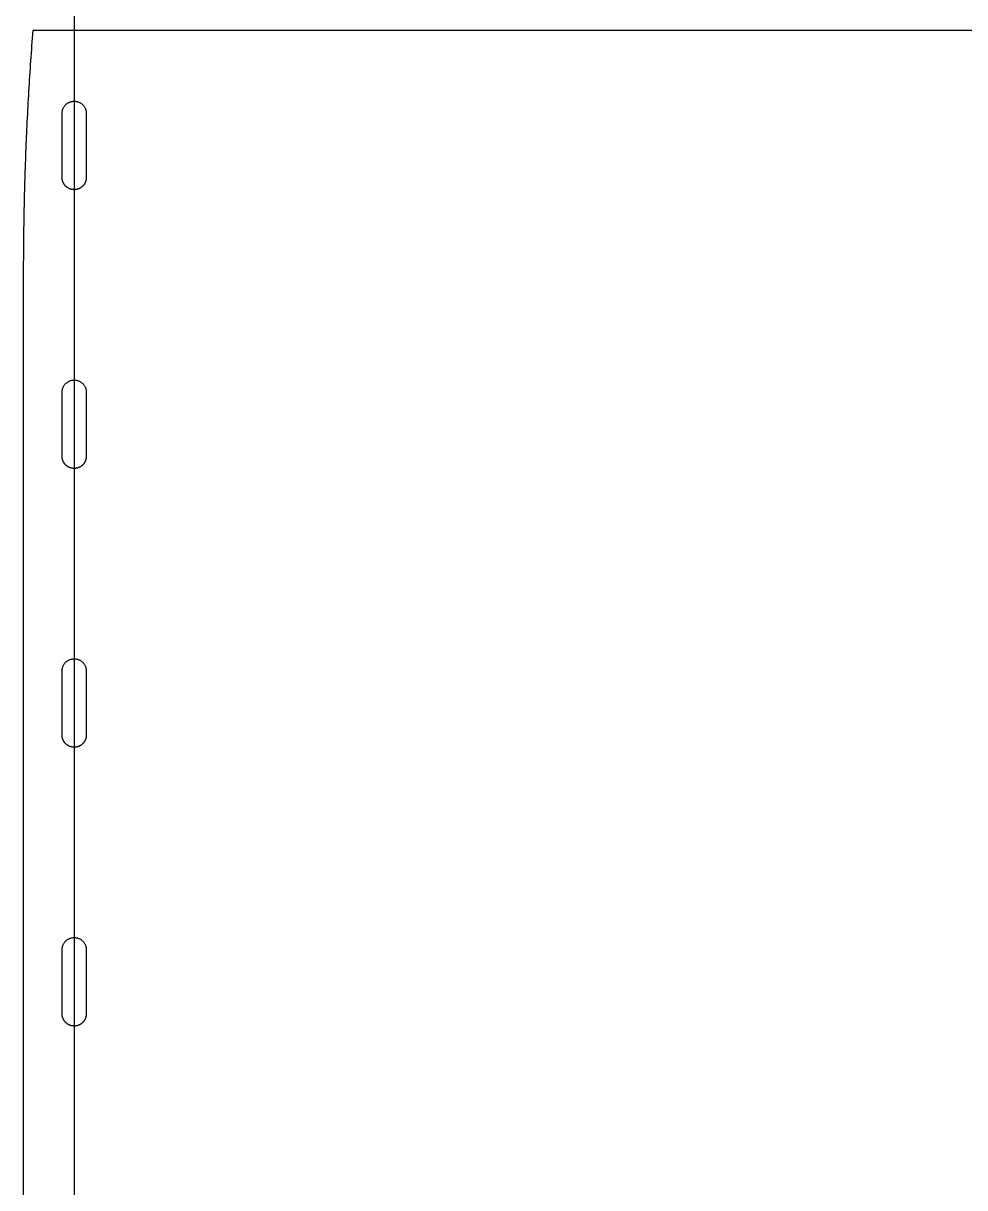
# Model space of a CAD drawing. Header units: inches. Extents: x 4 to 268, y 4 to 172.
# Drawn here: x 31.6 to 53.56, y 108.81 to 135.96 of the extents above; entities that cross this region are included whole.
import ezdxf

# ---------------------------------------------------------------- set-up
doc = ezdxf.new("R2010")
doc.units = ezdxf.units.IN
doc.header["$MEASUREMENT"] = 0

msp = doc.modelspace()

# ---------------------------------------------------------------- linework, layer by layer
at = {"layer": 'ANNOTATION'}
msp.add_line((32.788, 137.459), (32.788, 76.763), dxfattribs=at)
at = {"layer": 'OUTLINE'}
for p, q in [((31.822, 135.793), (31.815, 135.704)), ((97.288, 135.793), (31.822, 135.793)), ((31.802, 135.527), (31.795, 135.438)), ((31.809, 135.615), (31.802, 135.527)), ((31.815, 135.704), (31.809, 135.615)), ((31.783, 135.261), (31.776, 135.172)), ((31.789, 135.35), (31.783, 135.261)), ((31.795, 135.438), (31.789, 135.35)), ((31.764, 134.995), (31.758, 134.906)), ((31.77, 135.084), (31.764, 134.995)), ((31.776, 135.172), (31.77, 135.084)), ((31.747, 134.729), (31.741, 134.64)), ((31.753, 134.818), (31.747, 134.729)), ((31.758, 134.906), (31.753, 134.818)), ((31.731, 134.463), (31.725, 134.374)), ((31.736, 134.552), (31.731, 134.463)), ((31.741, 134.64), (31.736, 134.552)), ((31.715, 134.197), (31.71, 134.108)), ((31.72, 134.285), (31.715, 134.197)), ((31.725, 134.374), (31.72, 134.285)), ((32.668, 134.115), (32.681, 134.121)), ((32.681, 134.121), (32.693, 134.126)), ((32.693, 134.126), (32.707, 134.13)), ((32.707, 134.13), (32.72, 134.134)), ((32.72, 134.134), (32.733, 134.137)), ((32.733, 134.137), (32.747, 134.139)), ((32.747, 134.139), (32.761, 134.141)), ((32.761, 134.141), (32.774, 134.142)), ((32.774, 134.142), (32.788, 134.142)), ((32.788, 134.142), (32.802, 134.142)), ((32.802, 134.142), (32.816, 134.141)), ((32.816, 134.141), (32.829, 134.139)), ((32.829, 134.139), (32.843, 134.137)), ((32.843, 134.137), (32.857, 134.134)), ((32.857, 134.134), (32.87, 134.13)), ((32.87, 134.13), (32.883, 134.126)), ((32.883, 134.126), (32.896, 134.121)), ((32.896, 134.121), (32.908, 134.115)), ((31.701, 133.93), (31.696, 133.842)), ((31.705, 134.019), (31.701, 133.93)), ((31.71, 134.108), (31.705, 134.019)), ((32.507, 133.875), (32.508, 133.889)), ((32.507, 133.861), (32.507, 133.875)), ((32.507, 132.361), (32.507, 133.861)), ((32.508, 133.889), (32.51, 133.902)), ((32.51, 133.902), (32.512, 133.916)), ((32.512, 133.916), (32.515, 133.929)), ((32.515, 133.929), (32.519, 133.943)), ((32.519, 133.943), (32.523, 133.956)), ((32.523, 133.956), (32.528, 133.969)), ((32.528, 133.969), (32.534, 133.981)), ((32.534, 133.981), (32.54, 133.994)), ((32.54, 133.994), (32.547, 134.006)), ((32.547, 134.006), (32.554, 134.017)), ((32.554, 134.017), (32.562, 134.029)), ((32.562, 134.029), (32.571, 134.04)), ((32.571, 134.04), (32.58, 134.05)), ((32.58, 134.05), (32.589, 134.06)), ((32.589, 134.06), (32.599, 134.07)), ((32.599, 134.07), (32.61, 134.079)), ((32.61, 134.079), (32.621, 134.087)), ((32.621, 134.087), (32.632, 134.095)), ((32.632, 134.095), (32.644, 134.102)), ((32.644, 134.102), (32.656, 134.109)), ((32.656, 134.109), (32.668, 134.115)), ((32.908, 134.115), (32.921, 134.109)), ((32.921, 134.109), (32.933, 134.102)), ((32.933, 134.102), (32.944, 134.095)), ((32.944, 134.095), (32.956, 134.087)), ((32.956, 134.087), (32.967, 134.079)), ((32.967, 134.079), (32.977, 134.07)), ((32.977, 134.07), (32.987, 134.06)), ((32.987, 134.06), (32.997, 134.05)), ((32.997, 134.05), (33.006, 134.04)), ((33.006, 134.04), (33.014, 134.029)), ((33.014, 134.029), (33.022, 134.017)), ((33.022, 134.017), (33.029, 134.006)), ((33.029, 134.006), (33.036, 133.994)), ((33.036, 133.994), (33.042, 133.981)), ((33.042, 133.981), (33.048, 133.969)), ((33.048, 133.969), (33.053, 133.956)), ((33.053, 133.956), (33.057, 133.943)), ((33.057, 133.943), (33.061, 133.929)), ((33.061, 133.929), (33.064, 133.916)), ((33.064, 133.916), (33.066, 133.902)), ((33.066, 133.902), (33.068, 133.889)), ((33.068, 133.889), (33.069, 133.875)), ((33.069, 133.875), (33.069, 133.861)), ((33.069, 133.861), (33.069, 132.361)), ((31.683, 133.575), (31.679, 133.487)), ((31.687, 133.664), (31.683, 133.575)), ((31.692, 133.753), (31.687, 133.664)), ((31.696, 133.842), (31.692, 133.753)), ((31.671, 133.309), (31.667, 133.22)), ((31.675, 133.398), (31.671, 133.309)), ((31.679, 133.487), (31.675, 133.398)), ((31.66, 133.043), (31.656, 132.954)), ((31.663, 133.132), (31.66, 133.043)), ((31.667, 133.22), (31.663, 133.132)), ((31.649, 132.776), (31.646, 132.688)), ((31.653, 132.865), (31.649, 132.776)), ((31.656, 132.954), (31.653, 132.865)), ((31.64, 132.51), (31.637, 132.421)), ((31.643, 132.599), (31.64, 132.51)), ((31.646, 132.688), (31.643, 132.599)), ((31.632, 132.244), (31.629, 132.155)), ((31.634, 132.332), (31.632, 132.244)), ((31.637, 132.421), (31.634, 132.332)), ((32.507, 132.354), (32.507, 132.361)), ((32.507, 132.347), (32.507, 132.354)), ((32.508, 132.34), (32.507, 132.347)), ((32.508, 132.334), (32.508, 132.34)), ((32.509, 132.327), (32.508, 132.334)), ((32.51, 132.32), (32.509, 132.327)), ((32.511, 132.313), (32.51, 132.32)), ((32.512, 132.306), (32.511, 132.313)), ((32.514, 132.299), (32.512, 132.306)), ((32.515, 132.293), (32.514, 132.299)), ((32.517, 132.286), (32.515, 132.293)), ((32.519, 132.279), (32.517, 132.286)), ((32.521, 132.273), (32.519, 132.279)), ((32.523, 132.266), (32.521, 132.273)), ((32.526, 132.26), (32.523, 132.266)), ((32.528, 132.253), (32.526, 132.26)), ((32.531, 132.247), (32.528, 132.253)), ((32.534, 132.241), (32.531, 132.247)), ((32.537, 132.235), (32.534, 132.241)), ((32.54, 132.229), (32.537, 132.235)), ((32.543, 132.222), (32.54, 132.229)), ((32.547, 132.217), (32.543, 132.222)), ((32.551, 132.211), (32.547, 132.217)), ((33.029, 132.217), (33.026, 132.211)), ((33.033, 132.222), (33.029, 132.217)), ((33.036, 132.229), (33.033, 132.222)), ((33.039, 132.235), (33.036, 132.229)), ((33.042, 132.241), (33.039, 132.235)), ((33.045, 132.247), (33.042, 132.241)), ((33.048, 132.253), (33.045, 132.247)), ((33.051, 132.26), (33.048, 132.253)), ((33.053, 132.266), (33.051, 132.26)), ((33.055, 132.273), (33.053, 132.266)), ((33.057, 132.279), (33.055, 132.273)), ((33.059, 132.286), (33.057, 132.279)), ((33.061, 132.293), (33.059, 132.286)), ((33.063, 132.299), (33.061, 132.293)), ((33.064, 132.306), (33.063, 132.299)), ((33.065, 132.313), (33.064, 132.306)), ((33.066, 132.32), (33.065, 132.313)), ((33.067, 132.327), (33.066, 132.32)), ((33.068, 132.334), (33.067, 132.327)), ((33.069, 132.34), (33.068, 132.334)), ((33.069, 132.361), (33.069, 132.354)), ((33.069, 132.354), (33.069, 132.347)), ((33.069, 132.347), (33.069, 132.34)), ((31.625, 131.977), (31.622, 131.888)), ((31.627, 132.066), (31.625, 131.977)), ((31.629, 132.155), (31.627, 132.066)), ((32.554, 132.205), (32.551, 132.211)), ((32.558, 132.199), (32.554, 132.205)), ((32.562, 132.194), (32.558, 132.199)), ((32.566, 132.188), (32.562, 132.194)), ((32.571, 132.183), (32.566, 132.188)), ((32.575, 132.177), (32.571, 132.183)), ((32.58, 132.172), (32.575, 132.177)), ((32.584, 132.167), (32.58, 132.172)), ((32.589, 132.162), (32.584, 132.167)), ((32.594, 132.157), (32.589, 132.162)), ((32.599, 132.153), (32.594, 132.157)), ((32.604, 132.148), (32.599, 132.153)), ((32.61, 132.144), (32.604, 132.148)), ((32.615, 132.139), (32.61, 132.144)), ((32.621, 132.135), (32.615, 132.139)), ((32.626, 132.131), (32.621, 132.135)), ((32.632, 132.127), (32.626, 132.131)), ((32.638, 132.123), (32.632, 132.127)), ((32.644, 132.12), (32.638, 132.123)), ((32.65, 132.116), (32.644, 132.12)), ((32.656, 132.113), (32.65, 132.116)), ((32.662, 132.11), (32.656, 132.113)), ((32.668, 132.107), (32.662, 132.11)), ((32.674, 132.104), (32.668, 132.107)), ((32.681, 132.101), (32.674, 132.104)), ((32.687, 132.099), (32.681, 132.101)), ((32.693, 132.096), (32.687, 132.099)), ((32.7, 132.094), (32.693, 132.096)), ((32.707, 132.092), (32.7, 132.094)), ((32.713, 132.09), (32.707, 132.092)), ((32.72, 132.088), (32.713, 132.09)), ((32.727, 132.087), (32.72, 132.088)), ((32.733, 132.085), (32.727, 132.087)), ((32.74, 132.084), (32.733, 132.085)), ((32.747, 132.083), (32.74, 132.084)), ((32.754, 132.082), (32.747, 132.083)), ((32.761, 132.081), (32.754, 132.082)), ((32.768, 132.081), (32.761, 132.081)), ((32.774, 132.08), (32.768, 132.081)), ((32.781, 132.08), (32.774, 132.08)), ((32.788, 132.08), (32.781, 132.08)), ((32.795, 132.08), (32.788, 132.08)), ((32.802, 132.08), (32.795, 132.08)), ((32.809, 132.081), (32.802, 132.08)), ((32.816, 132.081), (32.809, 132.081)), ((32.823, 132.082), (32.816, 132.081)), ((32.829, 132.083), (32.823, 132.082)), ((32.836, 132.084), (32.829, 132.083)), ((32.843, 132.085), (32.836, 132.084)), ((32.85, 132.087), (32.843, 132.085)), ((32.857, 132.088), (32.85, 132.087)), ((32.863, 132.09), (32.857, 132.088)), ((32.87, 132.092), (32.863, 132.09)), ((32.876, 132.094), (32.87, 132.092)), ((32.883, 132.096), (32.876, 132.094)), ((32.889, 132.099), (32.883, 132.096)), ((32.896, 132.101), (32.889, 132.099)), ((32.902, 132.104), (32.896, 132.101)), ((32.908, 132.107), (32.902, 132.104)), ((32.915, 132.11), (32.908, 132.107)), ((32.921, 132.113), (32.915, 132.11)), ((32.927, 132.116), (32.921, 132.113)), ((32.933, 132.12), (32.927, 132.116)), ((32.939, 132.123), (32.933, 132.12)), ((32.944, 132.127), (32.939, 132.123)), ((32.95, 132.131), (32.944, 132.127)), ((32.956, 132.135), (32.95, 132.131)), ((32.961, 132.139), (32.956, 132.135)), ((32.967, 132.144), (32.961, 132.139)), ((32.972, 132.148), (32.967, 132.144)), ((32.977, 132.153), (32.972, 132.148)), ((32.982, 132.157), (32.977, 132.153)), ((32.987, 132.162), (32.982, 132.157)), ((32.992, 132.167), (32.987, 132.162)), ((32.997, 132.172), (32.992, 132.167)), ((33.001, 132.177), (32.997, 132.172)), ((33.006, 132.183), (33.001, 132.177)), ((33.01, 132.188), (33.006, 132.183)), ((33.014, 132.194), (33.01, 132.188)), ((33.018, 132.199), (33.014, 132.194)), ((33.022, 132.205), (33.018, 132.199)), ((33.026, 132.211), (33.022, 132.205)), ((31.618, 131.711), (31.616, 131.622)), ((31.62, 131.799), (31.618, 131.711)), ((31.622, 131.888), (31.62, 131.799)), ((31.613, 131.444), (31.611, 131.355)), ((31.615, 131.533), (31.613, 131.444)), ((31.616, 131.622), (31.615, 131.533)), ((31.608, 131.177), (31.607, 131.089)), ((31.61, 131.266), (31.608, 131.177)), ((31.611, 131.355), (31.61, 131.266)), ((31.605, 130.911), (31.604, 130.822)), ((31.606, 131), (31.605, 130.911)), ((31.607, 131.089), (31.606, 131)), ((31.603, 130.644), (31.602, 130.555)), ((31.604, 130.822), (31.603, 130.733)), ((31.603, 130.733), (31.603, 130.644)), ((31.602, 130.467), (31.601, 130.378)), ((31.601, 130.378), (31.601, 130.289)), ((31.602, 130.555), (31.602, 130.467)), ((31.601, 130.289), (31.601, 130.2)), ((31.601, 130.2), (31.601, 130.111)), ((31.601, 130.111), (31.601, 84.111)), ((32.632, 127.595), (32.644, 127.602)), ((32.644, 127.602), (32.656, 127.609)), ((32.656, 127.609), (32.668, 127.615)), ((32.668, 127.615), (32.681, 127.621)), ((32.681, 127.621), (32.693, 127.626)), ((32.693, 127.626), (32.707, 127.63)), ((32.707, 127.63), (32.72, 127.634)), ((32.72, 127.634), (32.733, 127.637)), ((32.733, 127.637), (32.747, 127.639)), ((32.747, 127.639), (32.761, 127.641)), ((32.761, 127.641), (32.774, 127.642)), ((32.774, 127.642), (32.788, 127.642)), ((32.788, 127.642), (32.802, 127.642)), ((32.802, 127.642), (32.816, 127.641)), ((32.816, 127.641), (32.829, 127.639)), ((32.829, 127.639), (32.843, 127.637)), ((32.843, 127.637), (32.857, 127.634)), ((32.857, 127.634), (32.87, 127.63)), ((32.87, 127.63), (32.883, 127.626)), ((32.883, 127.626), (32.896, 127.621)), ((32.896, 127.621), (32.908, 127.615)), ((32.908, 127.615), (32.921, 127.609)), ((32.921, 127.609), (32.933, 127.602)), ((32.933, 127.602), (32.944, 127.595)), ((32.507, 127.375), (32.508, 127.389)), ((32.507, 127.361), (32.507, 127.375)), ((32.507, 125.861), (32.507, 127.361)), ((32.508, 127.389), (32.51, 127.402)), ((32.51, 127.402), (32.512, 127.416)), ((32.512, 127.416), (32.515, 127.429)), ((32.515, 127.429), (32.519, 127.443)), ((32.519, 127.443), (32.523, 127.456)), ((32.523, 127.456), (32.528, 127.469)), ((32.528, 127.469), (32.534, 127.481)), ((32.534, 127.481), (32.54, 127.494)), ((32.54, 127.494), (32.547, 127.506)), ((32.547, 127.506), (32.554, 127.517)), ((32.554, 127.517), (32.562, 127.529)), ((32.562, 127.529), (32.571, 127.54)), ((32.571, 127.54), (32.58, 127.55)), ((32.58, 127.55), (32.589, 127.56)), ((32.589, 127.56), (32.599, 127.57)), ((32.599, 127.57), (32.61, 127.579)), ((32.61, 127.579), (32.621, 127.587)), ((32.621, 127.587), (32.632, 127.595)), ((32.944, 127.595), (32.956, 127.587)), ((32.956, 127.587), (32.967, 127.579)), ((32.967, 127.579), (32.977, 127.57)), ((32.977, 127.57), (32.987, 127.56)), ((32.987, 127.56), (32.997, 127.55)), ((32.997, 127.55), (33.006, 127.54)), ((33.006, 127.54), (33.014, 127.529)), ((33.014, 127.529), (33.022, 127.517)), ((33.022, 127.517), (33.029, 127.506)), ((33.029, 127.506), (33.036, 127.494)), ((33.036, 127.494), (33.042, 127.481)), ((33.042, 127.481), (33.048, 127.469)), ((33.048, 127.469), (33.053, 127.456)), ((33.053, 127.456), (33.057, 127.443)), ((33.057, 127.443), (33.061, 127.429)), ((33.061, 127.429), (33.064, 127.416)), ((33.064, 127.416), (33.066, 127.402)), ((33.066, 127.402), (33.068, 127.389)), ((33.068, 127.389), (33.069, 127.375)), ((33.069, 127.375), (33.069, 127.361)), ((33.069, 127.361), (33.069, 125.861)), ((32.507, 125.854), (32.507, 125.861)), ((32.507, 125.847), (32.507, 125.854)), ((32.508, 125.84), (32.507, 125.847)), ((32.508, 125.834), (32.508, 125.84)), ((32.509, 125.827), (32.508, 125.834)), ((32.51, 125.82), (32.509, 125.827)), ((32.511, 125.813), (32.51, 125.82)), ((32.512, 125.806), (32.511, 125.813)), ((32.514, 125.799), (32.512, 125.806)), ((32.515, 125.793), (32.514, 125.799)), ((32.517, 125.786), (32.515, 125.793)), ((32.519, 125.779), (32.517, 125.786)), ((32.521, 125.773), (32.519, 125.779)), ((32.523, 125.766), (32.521, 125.773)), ((32.526, 125.76), (32.523, 125.766)), ((32.528, 125.753), (32.526, 125.76)), ((32.531, 125.747), (32.528, 125.753)), ((32.534, 125.741), (32.531, 125.747)), ((32.537, 125.735), (32.534, 125.741)), ((32.54, 125.729), (32.537, 125.735)), ((32.543, 125.722), (32.54, 125.729)), ((32.547, 125.717), (32.543, 125.722)), ((32.551, 125.711), (32.547, 125.717)), ((32.554, 125.705), (32.551, 125.711)), ((32.558, 125.699), (32.554, 125.705)), ((33.022, 125.705), (33.018, 125.699)), ((33.026, 125.711), (33.022, 125.705)), ((33.029, 125.717), (33.026, 125.711)), ((33.033, 125.722), (33.029, 125.717)), ((33.036, 125.729), (33.033, 125.722)), ((33.039, 125.735), (33.036, 125.729)), ((33.042, 125.741), (33.039, 125.735)), ((33.045, 125.747), (33.042, 125.741)), ((33.048, 125.753), (33.045, 125.747)), ((33.051, 125.76), (33.048, 125.753)), ((33.053, 125.766), (33.051, 125.76)), ((33.055, 125.773), (33.053, 125.766)), ((33.057, 125.779), (33.055, 125.773)), ((33.059, 125.786), (33.057, 125.779)), ((33.061, 125.793), (33.059, 125.786)), ((33.063, 125.799), (33.061, 125.793)), ((33.064, 125.806), (33.063, 125.799)), ((33.065, 125.813), (33.064, 125.806)), ((33.066, 125.82), (33.065, 125.813)), ((33.067, 125.827), (33.066, 125.82)), ((33.068, 125.834), (33.067, 125.827)), ((33.069, 125.84), (33.068, 125.834)), ((33.069, 125.861), (33.069, 125.854)), ((33.069, 125.854), (33.069, 125.847)), ((33.069, 125.847), (33.069, 125.84)), ((32.562, 125.694), (32.558, 125.699)), ((32.566, 125.688), (32.562, 125.694)), ((32.571, 125.683), (32.566, 125.688)), ((32.575, 125.677), (32.571, 125.683)), ((32.58, 125.672), (32.575, 125.677)), ((32.584, 125.667), (32.58, 125.672)), ((32.589, 125.662), (32.584, 125.667)), ((32.594, 125.657), (32.589, 125.662)), ((32.599, 125.653), (32.594, 125.657)), ((32.604, 125.648), (32.599, 125.653)), ((32.61, 125.644), (32.604, 125.648)), ((32.615, 125.639), (32.61, 125.644)), ((32.621, 125.635), (32.615, 125.639)), ((32.626, 125.631), (32.621, 125.635)), ((32.632, 125.627), (32.626, 125.631)), ((32.638, 125.623), (32.632, 125.627)), ((32.644, 125.62), (32.638, 125.623)), ((32.65, 125.616), (32.644, 125.62)), ((32.656, 125.613), (32.65, 125.616)), ((32.662, 125.61), (32.656, 125.613)), ((32.668, 125.607), (32.662, 125.61)), ((32.674, 125.604), (32.668, 125.607)), ((32.681, 125.601), (32.674, 125.604)), ((32.687, 125.599), (32.681, 125.601)), ((32.693, 125.596), (32.687, 125.599)), ((32.7, 125.594), (32.693, 125.596)), ((32.707, 125.592), (32.7, 125.594)), ((32.713, 125.59), (32.707, 125.592)), ((32.72, 125.588), (32.713, 125.59)), ((32.727, 125.587), (32.72, 125.588)), ((32.733, 125.585), (32.727, 125.587)), ((32.74, 125.584), (32.733, 125.585)), ((32.747, 125.583), (32.74, 125.584)), ((32.754, 125.582), (32.747, 125.583)), ((32.761, 125.581), (32.754, 125.582)), ((32.768, 125.581), (32.761, 125.581)), ((32.774, 125.58), (32.768, 125.581)), ((32.781, 125.58), (32.774, 125.58)), ((32.788, 125.58), (32.781, 125.58)), ((32.795, 125.58), (32.788, 125.58)), ((32.802, 125.58), (32.795, 125.58)), ((32.809, 125.581), (32.802, 125.58)), ((32.816, 125.581), (32.809, 125.581)), ((32.823, 125.582), (32.816, 125.581)), ((32.829, 125.583), (32.823, 125.582)), ((32.836, 125.584), (32.829, 125.583)), ((32.843, 125.585), (32.836, 125.584)), ((32.85, 125.587), (32.843, 125.585)), ((32.857, 125.588), (32.85, 125.587)), ((32.863, 125.59), (32.857, 125.588)), ((32.87, 125.592), (32.863, 125.59)), ((32.876, 125.594), (32.87, 125.592)), ((32.883, 125.596), (32.876, 125.594)), ((32.889, 125.599), (32.883, 125.596)), ((32.896, 125.601), (32.889, 125.599)), ((32.902, 125.604), (32.896, 125.601)), ((32.908, 125.607), (32.902, 125.604)), ((32.915, 125.61), (32.908, 125.607)), ((32.921, 125.613), (32.915, 125.61)), ((32.927, 125.616), (32.921, 125.613)), ((32.933, 125.62), (32.927, 125.616)), ((32.939, 125.623), (32.933, 125.62)), ((32.944, 125.627), (32.939, 125.623)), ((32.95, 125.631), (32.944, 125.627)), ((32.956, 125.635), (32.95, 125.631)), ((32.961, 125.639), (32.956, 125.635)), ((32.967, 125.644), (32.961, 125.639)), ((32.972, 125.648), (32.967, 125.644)), ((32.977, 125.653), (32.972, 125.648)), ((32.982, 125.657), (32.977, 125.653)), ((32.987, 125.662), (32.982, 125.657)), ((32.992, 125.667), (32.987, 125.662)), ((32.997, 125.672), (32.992, 125.667)), ((33.001, 125.677), (32.997, 125.672)), ((33.006, 125.683), (33.001, 125.677)), ((33.01, 125.688), (33.006, 125.683)), ((33.014, 125.694), (33.01, 125.688)), ((33.018, 125.699), (33.014, 125.694)), ((32.61, 121.079), (32.621, 121.087)), ((32.621, 121.087), (32.632, 121.095)), ((32.632, 121.095), (32.644, 121.102)), ((32.644, 121.102), (32.656, 121.109)), ((32.656, 121.109), (32.668, 121.115)), ((32.668, 121.115), (32.681, 121.121)), ((32.681, 121.121), (32.693, 121.126)), ((32.693, 121.126), (32.707, 121.13)), ((32.707, 121.13), (32.72, 121.134)), ((32.72, 121.134), (32.733, 121.137)), ((32.733, 121.137), (32.747, 121.139)), ((32.747, 121.139), (32.761, 121.141)), ((32.761, 121.141), (32.774, 121.142)), ((32.774, 121.142), (32.788, 121.142)), ((32.788, 121.142), (32.802, 121.142)), ((32.802, 121.142), (32.816, 121.141)), ((32.816, 121.141), (32.829, 121.139)), ((32.829, 121.139), (32.843, 121.137)), ((32.843, 121.137), (32.857, 121.134)), ((32.857, 121.134), (32.87, 121.13)), ((32.87, 121.13), (32.883, 121.126)), ((32.883, 121.126), (32.896, 121.121)), ((32.896, 121.121), (32.908, 121.115)), ((32.908, 121.115), (32.921, 121.109)), ((32.921, 121.109), (32.933, 121.102)), ((32.933, 121.102), (32.944, 121.095)), ((32.944, 121.095), (32.956, 121.087)), ((32.956, 121.087), (32.967, 121.079)), ((32.507, 120.875), (32.508, 120.889)), ((32.507, 120.861), (32.507, 120.875)), ((32.507, 119.361), (32.507, 120.861)), ((32.508, 120.889), (32.51, 120.902)), ((32.51, 120.902), (32.512, 120.916)), ((32.512, 120.916), (32.515, 120.929)), ((32.515, 120.929), (32.519, 120.943)), ((32.519, 120.943), (32.523, 120.956)), ((32.523, 120.956), (32.528, 120.969)), ((32.528, 120.969), (32.534, 120.981)), ((32.534, 120.981), (32.54, 120.994)), ((32.54, 120.994), (32.547, 121.006)), ((32.547, 121.006), (32.554, 121.017)), ((32.554, 121.017), (32.562, 121.029)), ((32.562, 121.029), (32.571, 121.04)), ((32.571, 121.04), (32.58, 121.05)), ((32.58, 121.05), (32.589, 121.06)), ((32.589, 121.06), (32.599, 121.07)), ((32.599, 121.07), (32.61, 121.079)), ((32.967, 121.079), (32.977, 121.07)), ((32.977, 121.07), (32.987, 121.06)), ((32.987, 121.06), (32.997, 121.05)), ((32.997, 121.05), (33.006, 121.04)), ((33.006, 121.04), (33.014, 121.029)), ((33.014, 121.029), (33.022, 121.017)), ((33.022, 121.017), (33.029, 121.006)), ((33.029, 121.006), (33.036, 120.994)), ((33.036, 120.994), (33.042, 120.981)), ((33.042, 120.981), (33.048, 120.969)), ((33.048, 120.969), (33.053, 120.956)), ((33.053, 120.956), (33.057, 120.943)), ((33.057, 120.943), (33.061, 120.929)), ((33.061, 120.929), (33.064, 120.916)), ((33.064, 120.916), (33.066, 120.902)), ((33.066, 120.902), (33.068, 120.889)), ((33.068, 120.889), (33.069, 120.875)), ((33.069, 120.875), (33.069, 120.861)), ((33.069, 120.861), (33.069, 119.361)), ((32.507, 119.354), (32.507, 119.361)), ((32.507, 119.347), (32.507, 119.354)), ((32.508, 119.34), (32.507, 119.347)), ((32.508, 119.334), (32.508, 119.34)), ((32.509, 119.327), (32.508, 119.334)), ((32.51, 119.32), (32.509, 119.327)), ((32.511, 119.313), (32.51, 119.32)), ((32.512, 119.306), (32.511, 119.313)), ((32.514, 119.299), (32.512, 119.306)), ((32.515, 119.293), (32.514, 119.299)), ((32.517, 119.286), (32.515, 119.293)), ((32.519, 119.279), (32.517, 119.286)), ((32.521, 119.273), (32.519, 119.279)), ((32.523, 119.266), (32.521, 119.273)), ((32.526, 119.26), (32.523, 119.266)), ((32.528, 119.253), (32.526, 119.26)), ((32.531, 119.247), (32.528, 119.253)), ((32.534, 119.241), (32.531, 119.247)), ((32.537, 119.235), (32.534, 119.241)), ((32.54, 119.229), (32.537, 119.235)), ((32.543, 119.222), (32.54, 119.229)), ((32.547, 119.217), (32.543, 119.222)), ((32.551, 119.211), (32.547, 119.217)), ((32.554, 119.205), (32.551, 119.211)), ((32.558, 119.199), (32.554, 119.205)), ((32.562, 119.194), (32.558, 119.199)), ((32.566, 119.188), (32.562, 119.194)), ((32.571, 119.183), (32.566, 119.188)), ((33.01, 119.188), (33.006, 119.183)), ((33.014, 119.194), (33.01, 119.188)), ((33.018, 119.199), (33.014, 119.194)), ((33.022, 119.205), (33.018, 119.199)), ((33.026, 119.211), (33.022, 119.205)), ((33.029, 119.217), (33.026, 119.211)), ((33.033, 119.222), (33.029, 119.217)), ((33.036, 119.229), (33.033, 119.222)), ((33.039, 119.235), (33.036, 119.229)), ((33.042, 119.241), (33.039, 119.235)), ((33.045, 119.247), (33.042, 119.241)), ((33.048, 119.253), (33.045, 119.247)), ((33.051, 119.26), (33.048, 119.253)), ((33.053, 119.266), (33.051, 119.26)), ((33.055, 119.273), (33.053, 119.266)), ((33.057, 119.279), (33.055, 119.273)), ((33.059, 119.286), (33.057, 119.279)), ((33.061, 119.293), (33.059, 119.286)), ((33.063, 119.299), (33.061, 119.293)), ((33.064, 119.306), (33.063, 119.299)), ((33.065, 119.313), (33.064, 119.306)), ((33.066, 119.32), (33.065, 119.313)), ((33.067, 119.327), (33.066, 119.32)), ((33.068, 119.334), (33.067, 119.327)), ((33.069, 119.34), (33.068, 119.334)), ((33.069, 119.361), (33.069, 119.354)), ((33.069, 119.354), (33.069, 119.347)), ((33.069, 119.347), (33.069, 119.34)), ((32.575, 119.177), (32.571, 119.183)), ((32.58, 119.172), (32.575, 119.177)), ((32.584, 119.167), (32.58, 119.172)), ((32.589, 119.162), (32.584, 119.167)), ((32.594, 119.157), (32.589, 119.162)), ((32.599, 119.153), (32.594, 119.157)), ((32.604, 119.148), (32.599, 119.153)), ((32.61, 119.144), (32.604, 119.148)), ((32.615, 119.139), (32.61, 119.144)), ((32.621, 119.135), (32.615, 119.139)), ((32.626, 119.131), (32.621, 119.135)), ((32.632, 119.127), (32.626, 119.131)), ((32.638, 119.123), (32.632, 119.127)), ((32.644, 119.12), (32.638, 119.123)), ((32.65, 119.116), (32.644, 119.12)), ((32.656, 119.113), (32.65, 119.116)), ((32.662, 119.11), (32.656, 119.113)), ((32.668, 119.107), (32.662, 119.11)), ((32.674, 119.104), (32.668, 119.107)), ((32.681, 119.101), (32.674, 119.104)), ((32.687, 119.099), (32.681, 119.101)), ((32.693, 119.096), (32.687, 119.099)), ((32.7, 119.094), (32.693, 119.096)), ((32.707, 119.092), (32.7, 119.094)), ((32.713, 119.09), (32.707, 119.092)), ((32.72, 119.088), (32.713, 119.09)), ((32.727, 119.087), (32.72, 119.088)), ((32.733, 119.085), (32.727, 119.087)), ((32.74, 119.084), (32.733, 119.085)), ((32.747, 119.083), (32.74, 119.084)), ((32.754, 119.082), (32.747, 119.083)), ((32.761, 119.081), (32.754, 119.082)), ((32.768, 119.081), (32.761, 119.081)), ((32.774, 119.08), (32.768, 119.081)), ((32.781, 119.08), (32.774, 119.08)), ((32.788, 119.08), (32.781, 119.08)), ((32.795, 119.08), (32.788, 119.08)), ((32.802, 119.08), (32.795, 119.08)), ((32.809, 119.081), (32.802, 119.08)), ((32.816, 119.081), (32.809, 119.081)), ((32.823, 119.082), (32.816, 119.081)), ((32.829, 119.083), (32.823, 119.082)), ((32.836, 119.084), (32.829, 119.083)), ((32.843, 119.085), (32.836, 119.084)), ((32.85, 119.087), (32.843, 119.085)), ((32.857, 119.088), (32.85, 119.087)), ((32.863, 119.09), (32.857, 119.088)), ((32.87, 119.092), (32.863, 119.09)), ((32.876, 119.094), (32.87, 119.092)), ((32.883, 119.096), (32.876, 119.094)), ((32.889, 119.099), (32.883, 119.096)), ((32.896, 119.101), (32.889, 119.099)), ((32.902, 119.104), (32.896, 119.101)), ((32.908, 119.107), (32.902, 119.104)), ((32.915, 119.11), (32.908, 119.107)), ((32.921, 119.113), (32.915, 119.11)), ((32.927, 119.116), (32.921, 119.113)), ((32.933, 119.12), (32.927, 119.116)), ((32.939, 119.123), (32.933, 119.12)), ((32.944, 119.127), (32.939, 119.123)), ((32.95, 119.131), (32.944, 119.127)), ((32.956, 119.135), (32.95, 119.131)), ((32.961, 119.139), (32.956, 119.135)), ((32.967, 119.144), (32.961, 119.139)), ((32.972, 119.148), (32.967, 119.144)), ((32.977, 119.153), (32.972, 119.148)), ((32.982, 119.157), (32.977, 119.153)), ((32.987, 119.162), (32.982, 119.157)), ((32.992, 119.167), (32.987, 119.162)), ((32.997, 119.172), (32.992, 119.167)), ((33.001, 119.177), (32.997, 119.172)), ((33.006, 119.183), (33.001, 119.177)), ((32.589, 114.56), (32.599, 114.57)), ((32.599, 114.57), (32.61, 114.579)), ((32.61, 114.579), (32.621, 114.587)), ((32.621, 114.587), (32.632, 114.595)), ((32.632, 114.595), (32.644, 114.602)), ((32.644, 114.602), (32.656, 114.609)), ((32.656, 114.609), (32.668, 114.615)), ((32.668, 114.615), (32.681, 114.621)), ((32.681, 114.621), (32.693, 114.626)), ((32.693, 114.626), (32.707, 114.63)), ((32.707, 114.63), (32.72, 114.634)), ((32.72, 114.634), (32.733, 114.637)), ((32.733, 114.637), (32.747, 114.639)), ((32.747, 114.639), (32.761, 114.641)), ((32.761, 114.641), (32.774, 114.642)), ((32.774, 114.642), (32.788, 114.642)), ((32.788, 114.642), (32.802, 114.642)), ((32.802, 114.642), (32.816, 114.641)), ((32.816, 114.641), (32.829, 114.639)), ((32.829, 114.639), (32.843, 114.637)), ((32.843, 114.637), (32.857, 114.634)), ((32.857, 114.634), (32.87, 114.63)), ((32.87, 114.63), (32.883, 114.626)), ((32.883, 114.626), (32.896, 114.621)), ((32.896, 114.621), (32.908, 114.615)), ((32.908, 114.615), (32.921, 114.609)), ((32.921, 114.609), (32.933, 114.602)), ((32.933, 114.602), (32.944, 114.595)), ((32.944, 114.595), (32.956, 114.587)), ((32.956, 114.587), (32.967, 114.579)), ((32.967, 114.579), (32.977, 114.57)), ((32.977, 114.57), (32.987, 114.56)), ((32.507, 114.375), (32.508, 114.389)), ((32.507, 114.361), (32.507, 114.375)), ((32.507, 112.861), (32.507, 114.361)), ((32.508, 114.389), (32.51, 114.402)), ((32.51, 114.402), (32.512, 114.416)), ((32.512, 114.416), (32.515, 114.429)), ((32.515, 114.429), (32.519, 114.443)), ((32.519, 114.443), (32.523, 114.456)), ((32.523, 114.456), (32.528, 114.469)), ((32.528, 114.469), (32.534, 114.481)), ((32.534, 114.481), (32.54, 114.494)), ((32.54, 114.494), (32.547, 114.506)), ((32.547, 114.506), (32.554, 114.517)), ((32.554, 114.517), (32.562, 114.529)), ((32.562, 114.529), (32.571, 114.54)), ((32.571, 114.54), (32.58, 114.55)), ((32.58, 114.55), (32.589, 114.56)), ((32.987, 114.56), (32.997, 114.55)), ((32.997, 114.55), (33.006, 114.54)), ((33.006, 114.54), (33.014, 114.529)), ((33.014, 114.529), (33.022, 114.517)), ((33.022, 114.517), (33.029, 114.506)), ((33.029, 114.506), (33.036, 114.494)), ((33.036, 114.494), (33.042, 114.481)), ((33.042, 114.481), (33.048, 114.469)), ((33.048, 114.469), (33.053, 114.456)), ((33.053, 114.456), (33.057, 114.443)), ((33.057, 114.443), (33.061, 114.429)), ((33.061, 114.429), (33.064, 114.416)), ((33.064, 114.416), (33.066, 114.402)), ((33.066, 114.402), (33.068, 114.389)), ((33.068, 114.389), (33.069, 114.375)), ((33.069, 114.375), (33.069, 114.361)), ((33.069, 114.361), (33.069, 112.861)), ((32.507, 112.854), (32.507, 112.861)), ((32.507, 112.847), (32.507, 112.854)), ((32.508, 112.84), (32.507, 112.847)), ((32.508, 112.834), (32.508, 112.84)), ((32.509, 112.827), (32.508, 112.834)), ((32.51, 112.82), (32.509, 112.827)), ((32.511, 112.813), (32.51, 112.82)), ((32.512, 112.806), (32.511, 112.813)), ((32.514, 112.799), (32.512, 112.806)), ((32.515, 112.793), (32.514, 112.799)), ((32.517, 112.786), (32.515, 112.793)), ((32.519, 112.779), (32.517, 112.786)), ((32.521, 112.773), (32.519, 112.779)), ((32.523, 112.766), (32.521, 112.773)), ((32.526, 112.76), (32.523, 112.766)), ((32.528, 112.753), (32.526, 112.76)), ((32.531, 112.747), (32.528, 112.753)), ((32.534, 112.741), (32.531, 112.747)), ((32.537, 112.735), (32.534, 112.741)), ((32.54, 112.729), (32.537, 112.735)), ((32.543, 112.722), (32.54, 112.729)), ((32.547, 112.717), (32.543, 112.722)), ((32.551, 112.711), (32.547, 112.717)), ((32.554, 112.705), (32.551, 112.711)), ((32.558, 112.699), (32.554, 112.705)), ((32.562, 112.694), (32.558, 112.699)), ((32.566, 112.688), (32.562, 112.694)), ((32.571, 112.683), (32.566, 112.688)), ((32.575, 112.677), (32.571, 112.683)), ((32.58, 112.672), (32.575, 112.677)), ((32.584, 112.667), (32.58, 112.672)), ((32.997, 112.672), (32.992, 112.667)), ((33.001, 112.677), (32.997, 112.672)), ((33.006, 112.683), (33.001, 112.677)), ((33.01, 112.688), (33.006, 112.683)), ((33.014, 112.694), (33.01, 112.688)), ((33.018, 112.699), (33.014, 112.694)), ((33.022, 112.705), (33.018, 112.699)), ((33.026, 112.711), (33.022, 112.705)), ((33.029, 112.717), (33.026, 112.711)), ((33.033, 112.722), (33.029, 112.717)), ((33.036, 112.729), (33.033, 112.722)), ((33.039, 112.735), (33.036, 112.729)), ((33.042, 112.741), (33.039, 112.735)), ((33.045, 112.747), (33.042, 112.741)), ((33.048, 112.753), (33.045, 112.747)), ((33.051, 112.76), (33.048, 112.753)), ((33.053, 112.766), (33.051, 112.76)), ((33.055, 112.773), (33.053, 112.766)), ((33.057, 112.779), (33.055, 112.773)), ((33.059, 112.786), (33.057, 112.779)), ((33.061, 112.793), (33.059, 112.786)), ((33.063, 112.799), (33.061, 112.793)), ((33.064, 112.806), (33.063, 112.799)), ((33.065, 112.813), (33.064, 112.806)), ((33.066, 112.82), (33.065, 112.813)), ((33.067, 112.827), (33.066, 112.82)), ((33.068, 112.834), (33.067, 112.827)), ((33.069, 112.84), (33.068, 112.834)), ((33.069, 112.861), (33.069, 112.854)), ((33.069, 112.854), (33.069, 112.847)), ((33.069, 112.847), (33.069, 112.84)), ((32.589, 112.662), (32.584, 112.667)), ((32.594, 112.657), (32.589, 112.662)), ((32.599, 112.653), (32.594, 112.657)), ((32.604, 112.648), (32.599, 112.653)), ((32.61, 112.644), (32.604, 112.648)), ((32.615, 112.639), (32.61, 112.644)), ((32.621, 112.635), (32.615, 112.639)), ((32.626, 112.631), (32.621, 112.635)), ((32.632, 112.627), (32.626, 112.631)), ((32.638, 112.623), (32.632, 112.627)), ((32.644, 112.62), (32.638, 112.623)), ((32.65, 112.616), (32.644, 112.62)), ((32.656, 112.613), (32.65, 112.616)), ((32.662, 112.61), (32.656, 112.613)), ((32.668, 112.607), (32.662, 112.61)), ((32.674, 112.604), (32.668, 112.607)), ((32.681, 112.601), (32.674, 112.604)), ((32.687, 112.599), (32.681, 112.601)), ((32.693, 112.596), (32.687, 112.599)), ((32.7, 112.594), (32.693, 112.596)), ((32.707, 112.592), (32.7, 112.594)), ((32.713, 112.59), (32.707, 112.592)), ((32.72, 112.588), (32.713, 112.59)), ((32.727, 112.587), (32.72, 112.588)), ((32.733, 112.585), (32.727, 112.587)), ((32.74, 112.584), (32.733, 112.585)), ((32.747, 112.583), (32.74, 112.584)), ((32.754, 112.582), (32.747, 112.583)), ((32.761, 112.581), (32.754, 112.582)), ((32.768, 112.581), (32.761, 112.581)), ((32.774, 112.58), (32.768, 112.581)), ((32.781, 112.58), (32.774, 112.58)), ((32.788, 112.58), (32.781, 112.58)), ((32.795, 112.58), (32.788, 112.58)), ((32.802, 112.58), (32.795, 112.58)), ((32.809, 112.581), (32.802, 112.58)), ((32.816, 112.581), (32.809, 112.581)), ((32.823, 112.582), (32.816, 112.581)), ((32.829, 112.583), (32.823, 112.582)), ((32.836, 112.584), (32.829, 112.583)), ((32.843, 112.585), (32.836, 112.584)), ((32.85, 112.587), (32.843, 112.585)), ((32.857, 112.588), (32.85, 112.587)), ((32.863, 112.59), (32.857, 112.588)), ((32.87, 112.592), (32.863, 112.59)), ((32.876, 112.594), (32.87, 112.592)), ((32.883, 112.596), (32.876, 112.594)), ((32.889, 112.599), (32.883, 112.596)), ((32.896, 112.601), (32.889, 112.599)), ((32.902, 112.604), (32.896, 112.601)), ((32.908, 112.607), (32.902, 112.604)), ((32.915, 112.61), (32.908, 112.607)), ((32.921, 112.613), (32.915, 112.61)), ((32.927, 112.616), (32.921, 112.613)), ((32.933, 112.62), (32.927, 112.616)), ((32.939, 112.623), (32.933, 112.62)), ((32.944, 112.627), (32.939, 112.623)), ((32.95, 112.631), (32.944, 112.627)), ((32.956, 112.635), (32.95, 112.631)), ((32.961, 112.639), (32.956, 112.635)), ((32.967, 112.644), (32.961, 112.639)), ((32.972, 112.648), (32.967, 112.644)), ((32.977, 112.653), (32.972, 112.648)), ((32.982, 112.657), (32.977, 112.653)), ((32.987, 112.662), (32.982, 112.657)), ((32.992, 112.667), (32.987, 112.662))]:
    msp.add_line(p, q, dxfattribs=at)

doc.saveas('drawing.dxf')
